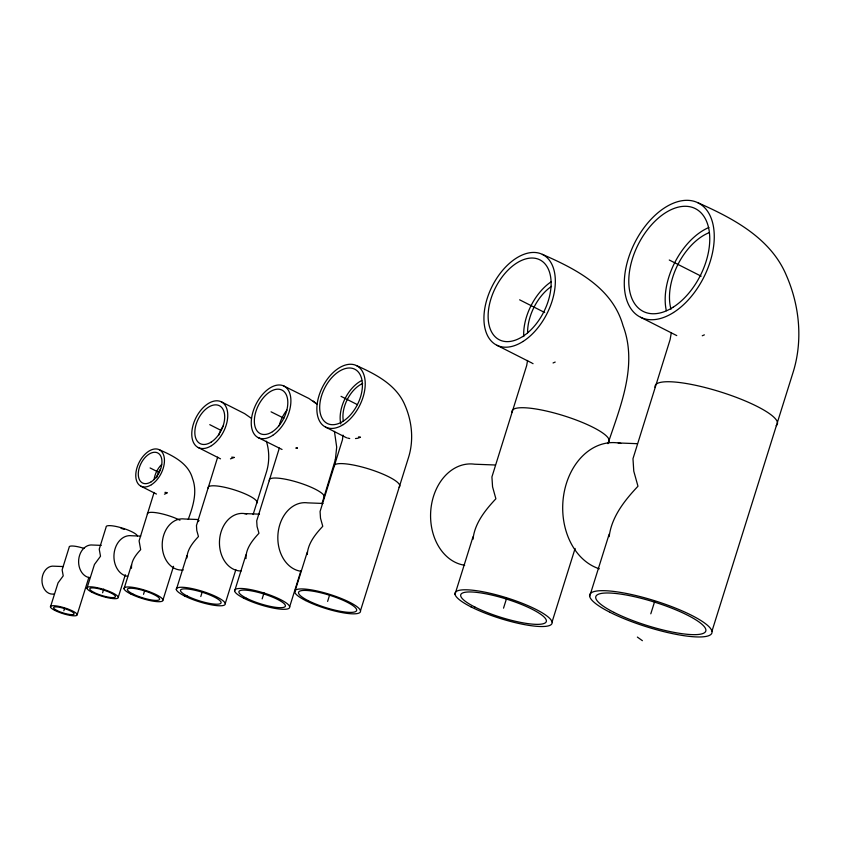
<?xml version="1.0" encoding="UTF-8"?>
<svg xmlns="http://www.w3.org/2000/svg" width="841" height="841" viewBox="0 0 841 841"><rect width="100%" height="100%" fill="white"/><g stroke="black" fill="none" stroke-linecap="round" stroke-linejoin="round"><path stroke-width="1.26" d="M131.49 568.264C130.975 560.947 135.958 554.692 140.678 549.657L139.091 540.879L154.092 492.437M186.933 557.94C187.144 549.509 192.988 542.456 198.465 536.547L196.783 530.513L196.468 525.53L217.682 457.126M245.982 558.592C245.614 548.626 252.531 540.185 258.954 533.268L257.062 526.487L256.705 520.873L269.246 480.6M307.27 554.545C307.827 543.423 315.48 534.13 322.765 526.298L320.505 518.203L320.074 511.496L342.445 439.79L343.033 435.112M473.01 539.249C474.608 523.344 485.289 510.077 495.885 498.787L492.563 486.823L491.922 476.931L526.676 365.572L527.559 360.453M609.157 536.663C611.544 516.858 624.663 500.342 637.972 486.245L633.778 471.181L632.979 458.713L670.119 339.596L671.286 332.857M279.338 448.074L269.677 479.202M335.328 460.059L336.694 447.128L334.434 431.38M335.559 459.07L321.945 503.738M50.46 606.939L58.04 582.897L63.222 575.854L62.129 569.83L69.172 547.249A14.003 2.986 17.4 0 1 84.163 548.448M63.842 610.755L64.589 608.369M77.214 614.571L88.904 577.262M86.938 588.279L94.444 564.479L100.51 556.237L99.238 549.184L106.113 527.097A16.41 3.49 17.4 0 1 120.936 527.664A16.41 3.49 17.4 0 1 137.451 536.032M102.602 592.758L103.758 589.078M118.276 597.226L125.32 574.75M124.026 588.763L131.501 564.91M143.517 594.324L144.673 590.645M163.007 599.885L173.53 566.308M188.247 519.339C193.02 506.44 197.614 491.996 192.505 478.434C188.258 463.023 172.615 455.57 159.243 449.704M176.326 589.552L186.944 555.691M200.789 596.532L202.345 591.549M225.251 603.502L235.848 569.672M253.12 514.545L266.576 471.622C269.53 461.741 269.446 450.997 266.355 441.157M234.639 591.034L245.993 554.808M262.15 598.887L264.063 592.8M289.672 606.739L300.952 570.745M294.739 592.022L307.28 552.032M327.612 601.399L329.514 595.323M360.474 610.776L408.652 457.062C413.888 440.011 412.016 421.341 404.91 405.12C396.384 384.694 375.496 374.066 356.447 365.572M454.992 594.314L473.02 536.779M503.528 608.159L506.597 598.361M552.064 622.004L575.118 548.427M607.948 443.67C620.395 406.34 637.993 365.099 623.013 325.614C612.374 287.538 575.822 268.973 542.371 254.371M589.657 596.374L609.168 534.119M650.797 613.814L654.666 601.504M711.949 631.265L793.284 371.722C802.997 340.1 799.518 305.472 786.356 275.375C770.745 238.077 732.858 218.218 697.935 202.755M197.519 521.925L199.096 520.6M230.466 458.871L234.324 457.42L231.727 457.136M358.792 437.877L360.463 437.173L358.476 436.921M553.063 362.976L555.197 362.061M702.267 335.759L704.38 334.865M355.501 438.56L357.961 438.235M618.23 442.955L637.467 443.691M495.328 464.999L474.65 464.211A50.828 39.075 -87.8 0 0 430.886 509.278A50.828 39.075 -87.8 0 0 464.684 565.236M322.997 503.454L307.669 502.865A34.418 26.46 -87.8 0 0 278.035 533.383A34.418 26.46 -87.8 0 0 300.92 571.27M244.437 513.578L259.491 514.156M198.339 519.528L184.431 518.992A25.608 19.69 -87.8 0 0 162.218 544.222A25.608 19.69 -87.8 0 0 183.275 569.956M140.72 536.095L131.638 535.749A20.405 15.695 -87.8 0 0 114.061 553.851A20.405 15.695 -87.8 0 0 127.632 576.316M101.267 545.367L92.836 545.042A16.41 12.615 -87.8 0 0 78.707 559.601A16.41 12.615 -87.8 0 0 89.619 577.662M63.296 566.561L54.108 566.203A14.003 10.765 -87.8 0 0 41.966 580.458A14.003 10.765 -87.8 0 0 54.181 593.956M347.627 438.045L349.719 438.55M283.848 386.008L308.91 398.476L316.868 404.048M271.075 411.827L283.859 418.198M258.303 437.656L282.04 449.472M669.268 260.016L701.163 276.184M640.611 317.267L676.763 335.601M519.633 299.817L544.684 312.526M496.884 345.262L531.428 362.786M341.047 396.342L357.436 404.658M325.646 427.123L346.576 437.804M221.225 401.767L244.584 413.604L251.259 418.261M209.766 424.663L221.151 430.445M198.297 447.57L220.51 458.829M150.108 467.953L159.222 472.579M140.973 486.214L156.468 494.056M532.185 363.165L533.047 363.69M637.362 637.079L642.387 640.684M313.199 401.041L316.426 403.691M208.137 488.064A25.608 5.456 17.4 0 1 234.481 489.914A25.608 5.456 17.4 0 1 256.558 503.36M218.565 435.491A21.256 12.815 -63.1 0 1 223.496 425.651M269.288 480.758A28.815 6.139 17.4 0 1 298.576 482.576A28.815 6.139 17.4 0 1 323.722 497.798M279.191 425.714A24.326 14.244 -63.5 0 1 286.928 410.082M154.092 479.559A16.841 10.155 -63.1 0 1 161.63 464.495M147.406 514.145A20.405 4.352 17.4 0 1 158.465 513.094A20.405 4.352 17.4 0 1 179.942 520.211M164.952 492.342A20.373 2.702 11.5 0 1 167.359 492.689L167.391 492.805A20.373 11.606 -54.3 0 1 164.426 494.161M156.647 477.741A13.403 8.084 -63.1 0 1 160.305 469.352M334.035 466.66A34.418 7.327 17.4 0 1 369.43 469.152A34.418 7.327 17.4 0 1 399.097 487.212M340.815 423.98A30.413 18.334 -63.1 0 1 361.714 380.51M343.296 420.679A26.439 15.937 -63.1 0 1 362.66 383.475M512.053 412.237A50.828 10.828 17.4 0 1 564.332 415.917A50.828 10.828 17.4 0 1 608.138 442.587M527.601 332.847A39.243 23.653 -63.1 0 1 551.538 286.339M523.733 336.568A44.825 27.017 -63.1 0 1 551.17 281.767M655.128 387.438A64.032 13.645 17.4 0 1 721 392.064A64.032 13.645 17.4 0 1 776.19 425.672M671.002 309.183A51.501 31.054 -63.1 0 1 709.341 232.579M666.335 310.686A57.63 34.744 -63.1 0 1 708.9 227.49M599.349 568.8A64.032 49.23 -87.8 0 1 563.869 493.951A64.032 49.23 -87.8 0 1 620.763 443.396M241.104 571.018A28.815 22.15 -87.8 0 1 219.627 539.123A28.815 22.15 -87.8 0 1 246.718 514.051M121.083 528.369A13.445 2.859 17.4 0 1 124.436 529.431M297.441 448.074L296.053 448.064L297.441 448.074M211.175 442.093A21.256 12.815 -63.1 0 0 221.929 407.759A21.256 12.815 -63.1 0 0 196.184 424.148A21.256 12.815 -63.1 0 0 211.175 442.093M211.469 445.656A25.608 15.443 -63.1 0 0 224.421 404.3A25.608 15.443 -63.1 0 0 193.398 424.032A25.608 15.443 -63.1 0 0 211.469 445.656M272.757 435.333A28.815 16.862 -63.5 0 0 287.338 388.805A28.815 16.862 -63.5 0 0 253.13 411.365A28.815 16.862 -63.5 0 0 272.757 435.333M272.495 431.675A24.326 14.244 -63.5 0 0 284.805 392.39A24.326 14.244 -63.5 0 0 255.927 411.438A24.326 14.244 -63.5 0 0 272.495 431.675M151.233 481.767A16.841 10.155 -63.1 0 0 159.758 454.571A16.841 10.155 -63.1 0 0 139.354 467.543A16.841 10.155 -63.1 0 0 151.233 481.767M151.464 484.689A20.405 12.3 -63.1 0 0 161.798 451.733A20.405 12.3 -63.1 0 0 137.072 467.459A20.405 12.3 -63.1 0 0 151.464 484.689M343.065 421.278A30.413 18.334 -63.1 0 0 358.455 372.164A30.413 18.334 -63.1 0 0 321.619 395.596A30.413 18.334 -63.1 0 0 343.065 421.278M343.338 424.558A34.418 20.752 -63.1 0 0 360.747 368.978A34.418 20.752 -63.1 0 0 319.054 395.501A34.418 20.752 -63.1 0 0 343.338 424.558M522.608 336.558A44.825 27.017 -63.1 0 0 545.283 264.179A44.825 27.017 -63.1 0 0 490.986 298.723A44.825 27.017 -63.1 0 0 522.608 336.558M523.007 341.478A50.828 30.644 -63.1 0 0 548.721 259.406A50.828 30.644 -63.1 0 0 487.16 298.576A50.828 30.644 -63.1 0 0 523.007 341.478M673.525 312.505A64.032 38.602 -63.1 0 0 705.925 209.104A64.032 38.602 -63.1 0 0 628.364 258.439A64.032 38.602 -63.1 0 0 673.525 312.505M673.105 307.249A57.63 34.744 -63.1 0 0 702.267 214.192A57.63 34.744 -63.1 0 0 632.453 258.597A57.63 34.744 -63.1 0 0 673.105 307.249M609.893 612.248A64.032 13.645 17.4 0 0 710.719 634.608A64.032 13.645 17.4 0 0 631.801 594.598A64.032 13.645 17.4 0 0 609.893 612.248M613.983 612.406A57.63 12.279 17.4 0 0 704.726 632.527A57.63 12.279 17.4 0 0 633.693 596.521A57.63 12.279 17.4 0 0 613.983 612.406M471.055 606.908A50.828 10.828 17.4 0 0 551.086 624.663A50.828 10.828 17.4 0 0 488.442 592.905A50.828 10.828 17.4 0 0 471.055 606.908M474.892 607.055A44.825 9.545 17.4 0 0 545.462 622.708A44.825 9.545 17.4 0 0 490.219 594.703A44.825 9.545 17.4 0 0 474.892 607.055M305.619 600.558A34.418 7.327 17.4 0 0 359.811 612.574A34.418 7.327 17.4 0 0 317.393 591.065A34.418 7.327 17.4 0 0 305.619 600.558M308.174 600.653A30.413 6.476 17.4 0 0 356.069 611.27A30.413 6.476 17.4 0 0 318.581 592.274A30.413 6.476 17.4 0 0 308.174 600.653M243.743 598.182A28.815 6.139 17.4 0 0 289.115 608.243A28.815 6.139 17.4 0 0 253.604 590.235A28.815 6.139 17.4 0 0 243.743 598.182M246.602 598.287A24.326 5.183 17.4 0 0 284.92 606.782A24.326 5.183 17.4 0 0 254.928 591.58A24.326 5.183 17.4 0 0 246.602 598.287M132.752 593.914A16.841 3.585 17.4 0 0 159.275 599.791A16.841 3.585 17.4 0 0 138.513 589.268A16.841 3.585 17.4 0 0 132.752 593.914M130.471 593.83A20.405 4.352 17.4 0 0 162.607 600.958A20.405 4.352 17.4 0 0 137.451 588.206A20.405 4.352 17.4 0 0 130.471 593.83M184.421 595.901A25.608 5.456 17.4 0 0 224.757 604.847A25.608 5.456 17.4 0 0 193.188 588.837A25.608 5.456 17.4 0 0 184.421 595.901M187.207 596.006A21.256 4.531 17.4 0 0 220.678 603.428A21.256 4.531 17.4 0 0 194.481 590.151A21.256 4.531 17.4 0 0 187.207 596.006M92.121 592.348A16.41 3.49 17.4 0 0 117.961 598.088A16.41 3.49 17.4 0 0 97.735 587.827A16.41 3.49 17.4 0 0 92.121 592.348M94.013 592.421A13.445 2.859 17.4 0 0 115.185 597.121A13.445 2.859 17.4 0 0 98.607 588.721A13.445 2.859 17.4 0 0 94.013 592.421M54.886 610.419A14.003 2.986 17.4 0 0 76.941 615.307A14.003 2.986 17.4 0 0 59.679 606.55A14.003 2.986 17.4 0 0 54.886 610.419M56.967 610.492A10.754 2.292 17.4 0 0 73.903 614.256A10.754 2.292 17.4 0 0 60.647 607.528A10.754 2.292 17.4 0 0 56.967 610.492"/></g></svg>
